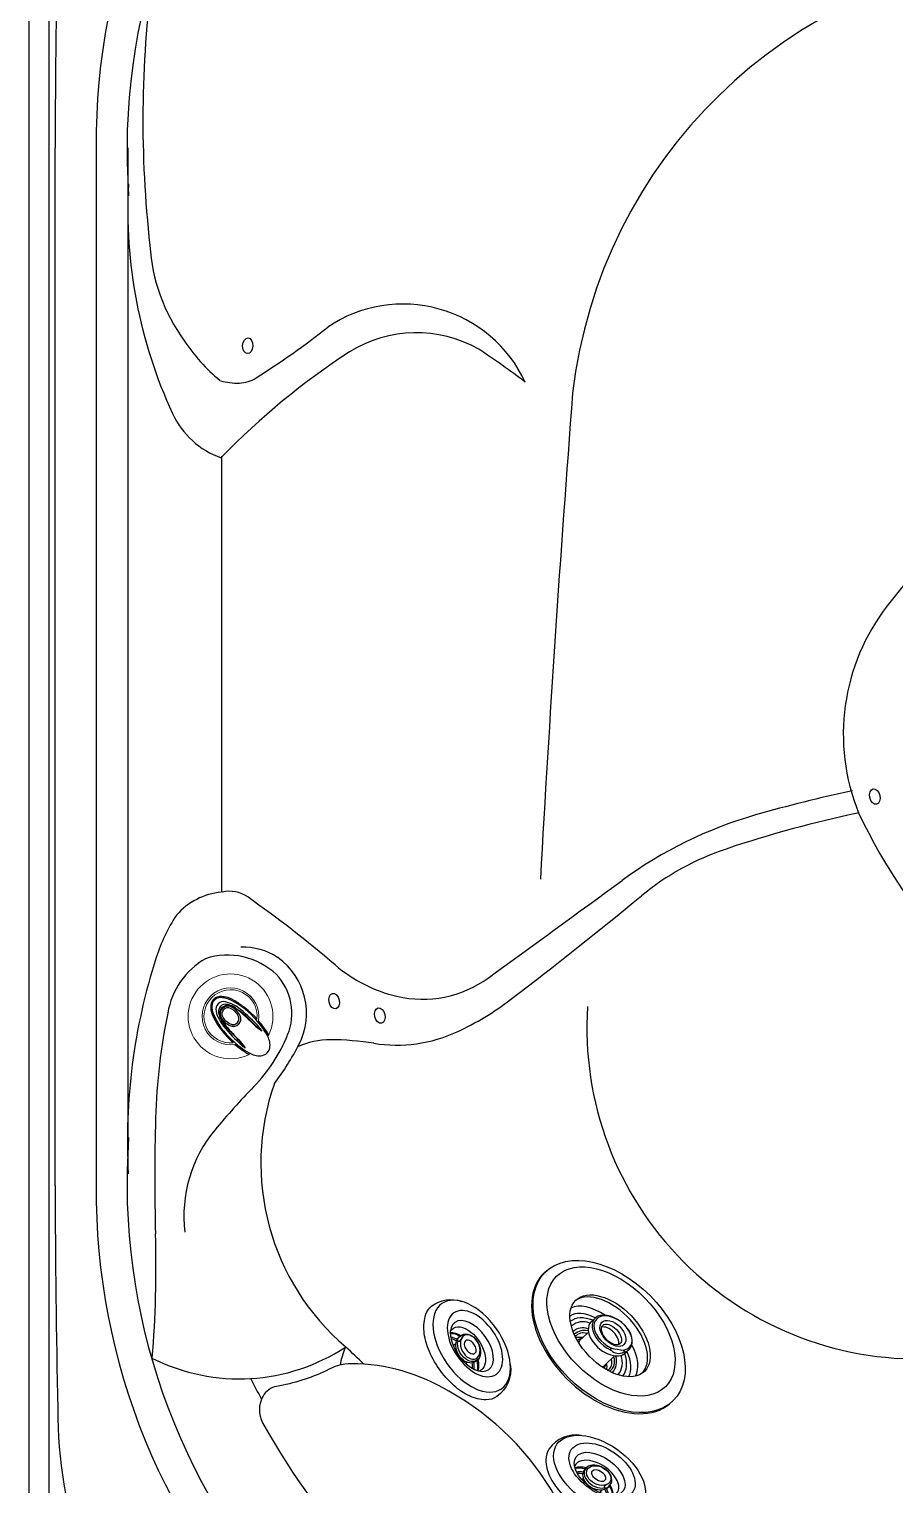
# Model space of a CAD drawing. Extents: x 646 to 726, y 789 to 934.
# Drawn here: x 646.21 to 673.78, y 823.82 to 870.18 of the extents above; entities that cross this region are included whole.
import ezdxf

# ---------------------------------------------------------------- set-up
doc = ezdxf.new("R2010")
doc.units = 0
doc.header["$MEASUREMENT"] = 0
for name, color, linetype in [('1', 4, 'Continuous'), ('1_CYAN', 4, 'Continuous'), ('2', 7, 'Continuous')]:
    doc.layers.add(name, color=color, linetype=linetype)

# ---------------------------------------------------------------- blocks, each defined once
blk = doc.blocks.new('AIRVALVE')
at = {"layer": '1', "color": 3}
for points in [[(0, -0.361, -0.315142), (-0.226, -0.203, -0.18995), (-0.227, 0.196, -0.321841), (0, 0.358, -0.321841)], [(0, -0.301, -0.313827), (-0.177, -0.179, -0.191301), (-0.177, 0.18, -0.313824), (0, 0.302, -0.313824)], [(0, -0.361, 0.315142), (0.226, -0.203, 0.18995), (0.226, 0.196, 0.321841), (0, 0.358, 0.321841)], [(0, -0.301, 0.313827), (0.176, -0.179, 0.191301), (0.177, 0.18, 0.313824), (0, 0.302, 0.313824)]]:
    blk.add_lwpolyline(points, format="xyb", dxfattribs=at)
at = {"layer": '1', "color": 2, "linetype": 'Continuous', "lineweight": 0}
for centre, start, end in [((-0.001, 0), 89.9806, 250.9039), ((0, 0), 289.0961, 90.0194)]:
    blk.add_arc(centre, 1.35, start, end, dxfattribs=at)
at = {"layer": '1', "color": 3, "lineweight": 0}
for centre, radius, start, end in [((-0.001, 0), 0.904, 89.971, 234.0158), ((-0.001, 0), 0.846, 89.9691, 230.785), ((0, 0), 0.904, 305.9842, 90.029), ((0, 0), 0.846, 309.215, 90.0309)]:
    blk.add_arc(centre, radius, start, end, dxfattribs=at)
at = {"layer": '1', "color": 3}
for centre, radius, start, end in [((0.288, 0.156), 0.727, 137.3155, 162.114), ((0.285, 0.168), 0.679, 134.6535, 155.2206), ((-0.001, 0.449), 0.316, 89.9436, 140.7663), ((-0.001, 0.314), 0.247, 89.9147, 149.361), ((-0.001, 0.458), 0.271, 89.8214, 134.6535), ((0, 0.449), 0.316, 39.2337, 90.0564), ((0, 0.458), 0.271, 45.3465, 90.1786), ((0, 0.314), 0.247, 30.639, 90.0853), ((-0.286, 0.168), 0.679, 24.7794, 45.3465), ((-0.289, 0.156), 0.727, 17.886, 42.6845), ((2.301, -0.493), 2.841, 162.114, 183.2782), ((1.83, -0.428), 2.334, 157.8169, 183.0748), ((0.861, -0.196), 1.249, 149.361, 174.2752), ((-4.441, 0.724), 4.188, 348.9682, 350.9757), ((0.802, -0.203), 1.125, 159.5686, 175.7316), ((0.319, -0.032), 0.632, 154.5984, 170.9757), ((0.075, 0.068), 0.349, 134.6301, 159.5686), ((0.537, -0.136), 0.873, 146.1687, 154.5984), ((0, 0.224), 0.227, 90.0848, 146.1687), ((0.016, 0.128), 0.266, 93.7523, 134.6301), ((-0.001, 0.224), 0.227, 33.8313, 89.9152), ((-0.017, 0.128), 0.266, 45.3699, 86.2477), ((-0.076, 0.068), 0.349, 20.4314, 45.3699), ((-0.538, -0.136), 0.873, 25.4016, 33.8313), ((-0.862, -0.196), 1.249, 5.7248, 30.639), ((-0.319, -0.032), 0.632, 9.0243, 25.4016), ((-0.803, -0.203), 1.125, 4.2684, 20.4314), ((4.441, 0.724), 4.188, 189.0243, 191.0318), ((-1.831, -0.428), 2.334, 356.9252, 22.1831), ((-2.301, -0.493), 2.841, 356.7218, 17.886), ((4.917, -0.603), 5.325, 174.2752, 183.1265), ((-6.839, -0.536), 6.484, 355.7451, 1.0002), ((2.459, -0.449), 2.815, 172.4176, 179.4691), ((10.219, -0.764), 10.561, 178.1966, 179.7723), ((6.947, -0.661), 7.288, 175.7316, 178.1966), ((-6.948, -0.661), 7.288, 1.8034, 4.2684), ((-2.46, -0.449), 2.815, 0.5309, 7.5824), ((-10.22, -0.764), 10.561, 0.2277, 1.8034), ((6.838, -0.536), 6.484, 178.9998, 184.2549), ((-4.918, -0.603), 5.325, 356.8735, 5.7248), ((2.713, -0.478), 3.255, 184.4542, 194.1778), ((2.224, -0.515), 2.725, 180.8159, 195.4905), ((0.602, -0.839), 1.003, 183.1265, 190.4498), ((-2.094, -0.715), 1.752, 350.2174, 359.7723), ((2.093, -0.715), 1.752, 180.2277, 189.7826), ((-0.603, -0.839), 1.003, 349.5502, 356.8735), ((-2.225, -0.515), 2.725, 344.5095, 359.1841), ((-2.714, -0.478), 3.255, 345.8222, 355.5458), ((-0.438, -1.262), 0.0149, 250.8083, 302.5982), ((-0.438, -1.261), 0.0152, 302.5014, 335.002), ((-0.414, -1.27), 0.0106, 81.6045, 167.3023), ((-0.445, -1.375), 0.119, 70.118, 74.2786), ((-0.41, -1.276), 0.0151, 21.315, 66.3223), ((0.207, -1.099), 0.626, 193.2713, 228.3179), ((-0.355, -1.015), 0.0297, 190.4498, 209.0932), ((-0.338, -1.006), 0.0492, 209.0932, 215.3978), ((-0.376, -1.032), 0.00301, 215.3978, 350.8779), ((-0.409, -1.014), 0.0406, 333.001, 349.5922), ((-0.208, -1.099), 0.626, 311.6821, 346.7287), ((0.408, -1.014), 0.0406, 190.4078, 206.999), ((0.375, -1.032), 0.00301, 189.1221, 324.6022), ((0.337, -1.006), 0.0492, 324.6022, 330.9068), ((0.354, -1.015), 0.0297, 330.9068, 349.5502), ((0.409, -1.276), 0.0151, 113.6777, 158.685), ((0.444, -1.375), 0.119, 105.7214, 109.882), ((0.413, -1.27), 0.0106, 12.6977, 98.3955), ((0.437, -1.261), 0.0152, 204.998, 237.4986), ((0.437, -1.262), 0.0149, 237.4018, 289.1917), ((-0.001, -1.348), 0.301, 226.3593, 270.087), ((0, -1.348), 0.301, 269.913, 313.6407)]:
    blk.add_arc(centre, radius, start, end, dxfattribs=at)
blk = doc.blocks.new('LJET')
at = {"layer": '1', "color": 3}
for p, q in [((-2.143, -0.4), (-1.929, -0.301)), ((-1.616, -0.328), (-1.229, -0.136)), ((-1.031, -1.293), (-0.779, -1.168)), ((-1.359, -1.649), (-1.204, -1.578))]:
    blk.add_line(p, q, dxfattribs=at)
for centre, radius, start, end in [((-1.185, -0.242), 0.634, 124.3704, 182.4582), ((-1.11, -0.3), 0.54, 121.8745, 179.9724), ((-1.192, -0.272), 0.388, 109.9312, 183.3398), ((-1.168, -0.258), 0.324, 106.9548, 180.1627), ((-0.946, -0.194), 0.359, 144.2268, 174.9865), ((-1.95, -0.383), 0.00975, 134.2269, 197.8107), ((-1.923, -0.374), 0.0373, 197.8107, 245.45), ((-1.922, -0.411), 0.0494, 104.0054, 134.2269), ((1.345, 5.821), 7.042, 242.2026, 245.3315), ((-1.86, -0.695), 0.34, 25.5637, 102.515), ((-1.112, -0.23), 0.177, 111.2597, 155.5931), ((-1.128, -0.353), 0.239, 90.6253, 115.0516), ((-1.556, -0.428), 0.155, 255.7608, 264.2701), ((-1.569, -0.57), 0.0126, 258.2119, 332.1283), ((-1.615, -0.554), 0.0616, 339.2053, 5.2417), ((-0.798, -1.006), 0.405, 235.3586, 299.1938), ((-0.781, -1.02), 0.32, 232.3148, 304.5918), ((-0.32, 0.034), 1.313, 248.3685, 257.4553), ((-0.912, -0.836), 0.357, 291.7901, 318.489), ((-0.73, -0.978), 0.187, 256.6364, 300.2021), ((-0.81, -1.134), 0.554, 230.7677, 292.8421), ((-0.772, -1.077), 0.425, 229.4227, 296.953)]:
    blk.add_arc(centre, radius, start, end, dxfattribs=at)
for centre, major_axis, ratio in [((-1.734, -1.107), (-1.139, 2.191), 0.614195), ((-1.666, -0.983), (-0.712, 1.404), 0.589139), ((-1.775, -1.031), (-0.231, 0.443), 0.610172), ((-1.719, -1.01), (-0.181, 0.357), 0.559139)]:
    blk.add_ellipse(centre, major_axis=major_axis, ratio=ratio, dxfattribs=at)
for centre, major_axis, ratio, start_param, end_param in [((-1.294, -0.8), (-0.668, 1.35), 0.535637, 0.150745, 1.094175), ((-1.564, -0.944), (-0.712, 1.404), 0.589139, 6.281287, 9.305468), ((-1.185, -0.735), (-0.591, 1.211), 0.521791, 0.110824, 1.017348), ((-1.105, -0.703), (-0.539, 1.077), 0.599515, 0.044816, 0.920563), ((-1.75, -1.026), (-0.401, 0.62), 0.630636, 5.78793, 11.416508), ((-1.78, -1.039), (-0.401, 0.563), 0.63161, 5.627431, 11.492994), ((-1.6, -0.955), (-0.401, 0.62), 0.630636, 2.982357, 6.275879), ((-1.61, -0.952), (-0.181, 0.357), 0.559139, 0.295266, 2.87691), ((-1.294, -0.8), (-0.668, 1.35), 0.535637, 1.957587, 3.003279), ((-1.185, -0.735), (-0.591, 1.211), 0.521791, 2.159716, 3.091487), ((-1.105, -0.703), (-0.539, 1.077), 0.599515, 2.227435, 3.10684)]:
    blk.add_ellipse(centre, major_axis=major_axis, ratio=ratio, start_param=start_param, end_param=end_param, dxfattribs=at)
at = {"layer": '1_CYAN'}
blk.add_ellipse((-1.63, -0.971), major_axis=(-1.354, 2.552), ratio=0.637723, dxfattribs=at)
blk.add_ellipse((-1.574, -0.949), major_axis=(-1.354, 2.552), ratio=0.637723, start_param=3.056662, end_param=6.230777, dxfattribs=at)
blk = doc.blocks.new('MJET')
at = {"layer": '1', "color": 3}
for p, q in [((-0.946, -0.157), (-0.852, -0.104)), ((-0.554, -0.74), (-0.502, -0.71))]:
    blk.add_line(p, q, dxfattribs=at)
at = {"layer": '1'}
blk.add_lwpolyline([(0.046, -2.04, 0.159602), (0.288, -1.764, 0.106361), (0.39, -1.23, 0.071169), (0.294, -0.656, 0.057483), (0, 0, 0.057483), (-0.436, 0.572, 0.071169), (-0.895, 0.93, 0.106361), (-1.412, 1.095, 0.139254), (-1.729, 1.037, 0.159602)], format="xyb", dxfattribs=at)
for centre, radius, start, end in [((-1.222, 0.134), 1.036, 119.3208, 174.577), ((-0.481, -1.132), 1.05, 236.7737, 300.1392)]:
    blk.add_arc(centre, radius, start, end, dxfattribs=at)
at = {"layer": '1', "color": 3}
for centre, radius, start, end in [((-0.134, -0.092), 0.966, 169.3755, 182.7087), ((-0.077, -0.06), 0.966, 172.9807, 184.5691), ((-1.256, -0.243), 0.0367, 125.7131, 173.0988), ((-1.077, -0.503), 0.352, 100.3995, 124.643), ((-1.136, -0.322), 0.165, 61.4818, 91.5367), ((-1.07, -0.2), 0.0266, 348.2864, 61.4818), ((-0.134, -0.092), 0.966, 238.8747, 251.0567), ((-0.077, -0.06), 0.966, 237.3676, 247.1634)]:
    blk.add_arc(centre, radius, start, end, dxfattribs=at)
at = {"layer": '1'}
blk.add_ellipse((-1.085, -0.649), major_axis=(-0.847, 1.421), ratio=0.582043, dxfattribs=at)
at = {"layer": '1', "color": 3}
for centre, major_axis, ratio in [((-1.202, -0.713), (-0.617, 1.016), 0.582633), ((-1.093, -0.651), (-0.462, 0.802), 0.562663), ((-1.041, -0.616), (-0.255, 0.321), 0.687109), ((-1.04, -0.617), (-0.121, 0.22), 0.601926)]:
    blk.add_ellipse(centre, major_axis=major_axis, ratio=ratio, dxfattribs=at)
for centre, major_axis, ratio, start_param, end_param in [((-0.931, -0.553), (-0.427, 0.679), 0.579291, 6.026519, 9.533585), ((-0.678, -0.427), (-0.427, 0.679), 0.579291, 6.578896, 7.179786), ((-0.644, -0.404), (-0.427, 0.679), 0.579291, 6.646969, 7.192996), ((-1.006, -0.596), (-0.285, 0.376), 0.697464, 6.107579, 11.857587), ((-1.168, -0.222), (-0.124, -0.017), 0.236606, 6.126494, 9.424778), ((-0.941, -0.561), (-0.285, 0.376), 0.697464, 2.921818, 6.286736), ((-0.678, -0.427), (-0.427, 0.679), 0.579291, 8.429339, 8.995074), ((-0.644, -0.404), (-0.427, 0.679), 0.579291, 8.436954, 8.937403)]:
    blk.add_ellipse(centre, major_axis=major_axis, ratio=ratio, start_param=start_param, end_param=end_param, dxfattribs=at)
blk = doc.blocks.new('BOLT')
at = {"layer": '1'}
blk.add_lwpolyline([(16.776, 13.333, 0.139939), (13.368, 16.727, 0.13657), (10.268, 17.607, 0.135613), (9.462, 17.38, -0.068851), (7.882, 16.884, 0.225097), (7.448, 16.576, 0.255346), (7.436, 15.724, 0.142373), (15.765, 7.395, 0.255346), (16.617, 7.407, 0.225097), (16.925, 7.841, -0.068851), (17.421, 9.421, 0.135613), (17.648, 10.227, 0.13657), (16.768, 13.328)], format="xyb", dxfattribs=at)
at = {"layer": '1', "color": 2}
for centre, major_axis in [((6.962, 50.018), (-0.013, -0.25)), ((26.933, 35.665), (0.054, -0.244)), ((9.714, 29.151), (0.054, -0.244)), ((11.17, 28.69), (0.054, -0.244))]:
    blk.add_ellipse(centre, major_axis=major_axis, ratio=0.649149, dxfattribs=at)
at = {"layer": '1_CYAN', "color": 2, "linetype": 'Continuous'}
blk.add_line((0.825, 23.282), (0.825, 56.316), dxfattribs=at)
at = {"layer": '1_CYAN', "color": 3, "linetype": 'Continuous'}
for p, q in [((2.136, 56.316), (2.136, 23.282)), ((3.157, 49.482), (3.157, 56.316)), ((3.157, 24.526), (3.157, 49.482)), ((6.142, 32.627), (6.142, 46.499)), ((4.027, 21.619), (4.026, 21.619)), ((4.026, 21.619), (4.027, 21.619))]:
    blk.add_line(p, q, dxfattribs=at)
at = {"layer": '1_CYAN', "linetype": 'Continuous'}
blk.add_lwpolyline([(7.75, 79.598), (71.848, 79.598, -0.414214), (79.598, 71.848), (79.598, 7.75, -0.414214), (71.848, 0), (7.75, 0, -0.414214), (0, 7.75), (0, 71.848, -0.414214)], format="xyb", close=True, dxfattribs=at)
at = {"layer": '1_CYAN', "color": 3, "linetype": 'Continuous'}
blk.add_lwpolyline([(7.75, 78.96), (71.848, 78.96, -0.414214), (78.96, 71.848), (78.96, 7.75, -0.414214), (71.848, 0.638), (7.75, 0.638, -0.414214), (0.638, 7.75), (0.638, 71.848, -0.414214)], format="xyb", close=True, dxfattribs=at)
for centre, radius, start, end in [((23.108, 56.49), 20.973, 89.5251, 180.4749), ((23.311, 56.247), 20.194, 90.0831, 184.1272), ((38.913, 57.179), 35.29, 172.4421, 186.4472), ((18.55, 54.333), 15.408, 176.8894, 204.8409), ((9.516, 53.546), 5.679, 183.329, 216.1505), ((77.432, 2.048), 63.921, 128.00292, 141.61287), ((11.907, 47.055), 4.291, 24.9155, 123.9359), ((-6.711, 71.067), 26.106, 302.276, 308.4216), ((9.612, 53.24), 5.584, 213.0323, 230.7634), ((12.33, 46.378), 4.053, 60.581, 121.6282), ((23.299, 29.782), 23.944, 123.1539, 135.8148), ((-3.114, 23.695), 31.482, 53.0764, 56.3722), ((6.632, 50.796), 1.966, 254.1295, 271.8276), ((6.661, 49.895), 1.064, 271.8276, 302.276), ((7.014, 48.993), 2.696, 204.8409, 250.5367), ((32.619, 37.645), 6.691, 142.2461, 201.9208), ((35.559, -8.145), 44.974, 101.9869, 106.0375), ((26.867, 22.092), 13.512, 106.0375, 126.2063), ((34.23, -1.846), 37.808, 101.9027, 108.5624), ((43.086, 43.051), 18.453, 205.3638, 241.2567), ((24.912, 25.903), 8.536, 108.5624, 129.3747), ((-580.171, 851.312), 1014.155, 305.907952, 306.206323), ((6.306, 30.493), 2.133, 94.9727, 139.1452), ((6.381, 31.644), 1.007, 54.8684, 103.2879), ((-14.484, 1.992), 37.264, 49.4494, 54.8684), ((-79.175, 152.735), 155.539, 307.41673, 309.37474), ((9.296, 28.851), 5.515, 146.5879, 162.1923), ((6.321, 28.343), 2.272, 46.7897, 108.0648), ((6.817, 28.854), 2.016, 57.0012, 92.0024), ((22.255, 24.689), 19.126, 162.1923, 183.0977), ((6.652, 28.764), 2.182, 332.6586, 54.3274), ((12.788, 33.866), 4.685, 229.4494, 256.7544), ((6.565, 28.761), 1.803, 337.5862, 43.3537), ((12.53, 32.768), 3.557, 256.7544, 305.908), ((9.844, 36.373), 9.031, 294.8026, 307.4167), ((3.405, 30.064), 5.223, 315.9478, 337.5862), ((9.581, 25.46), 2.462, 89.7732, 114.7117), ((9.555, 18.919), 9.003, 80.9088, 89.7732), ((11.704, 32.348), 4.597, 260.9088, 294.8026), ((1.173, 31.597), 8.35, 322.6372, 332.6586), ((24.589, 9.569), 24.254, 135.9478, 140.3557), ((15.063, 23.995), 7.684, 160.7338, 229.6435), ((9.211, 22.311), 4.282, 140.3557, 186.8545), ((23.311, 23.351), 20.194, 175.8728, 269.9169), ((23.108, 23.108), 20.973, 179.5251, 270.4749), ((6.691, 23.3), 6.175, 243.4387, 303.2847), ((-132.943, -132.732), 207.893, 46.30932, 46.52823)]:
    blk.add_arc(centre, radius, start, end, dxfattribs=at)
at = {"layer": '1_CYAN', "color": 2, "linetype": 'Continuous'}
for centre, radius, start, end in [((494.046, 54.003), 493.226, 178.90464, 179.73122), ((32.999, 46.683), 15.797, 95.185, 173.3793), ((743.039, -7.367), 727.879, 175.597674, 176.818105), ((6.836, 28.374), 2.453, 119.7951, 170.5716), ((23.324, 24.879), 19.306, 168.2228, 178.3838), ((28.294, 28.292), 10.532, 176.2817, 273.625), ((70.161, 23.557), 66.161, 178.38378, 181.57558), ((494.046, 25.596), 493.226, 180.26878, 181.09536), ((-33.236, 20.713), 37.275, 355.4862, 1.5756), ((11.967, 17.236), 2.092, 155.4291, 171.0464), ((27.608, 27.608), 23.069, 206.9803, 208.8439), ((16.314, 16.225), 15.405, 180.2161, 215.8942)]:
    blk.add_arc(centre, radius, start, end, dxfattribs=at)
at = {"layer": '1', "color": 3, "rotation": 45}
blk.add_blockref('AIRVALVE', (6.415, 28.667), dxfattribs=at)
at = {"layer": '2', "color": 1}
for name, p, rotation in [('LJET', (17.197, 17.066), 197.0603081281646), ('MJET', (17.442, 13.057), 204.2095484814732)]:
    blk.add_blockref(name, p, dxfattribs=dict(at, rotation=rotation))
at = {"layer": '2', "color": 1, "xscale": -1, "rotation": 65.7904515185268}
blk.add_blockref('MJET', (13.057, 17.442), dxfattribs=at)

msp = doc.modelspace()

# ---------------------------------------------------------------- block references
at = {"layer": '1'}
msp.add_blockref('BOLT', (646.214, 810.077), dxfattribs=at)

doc.saveas('drawing.dxf')
